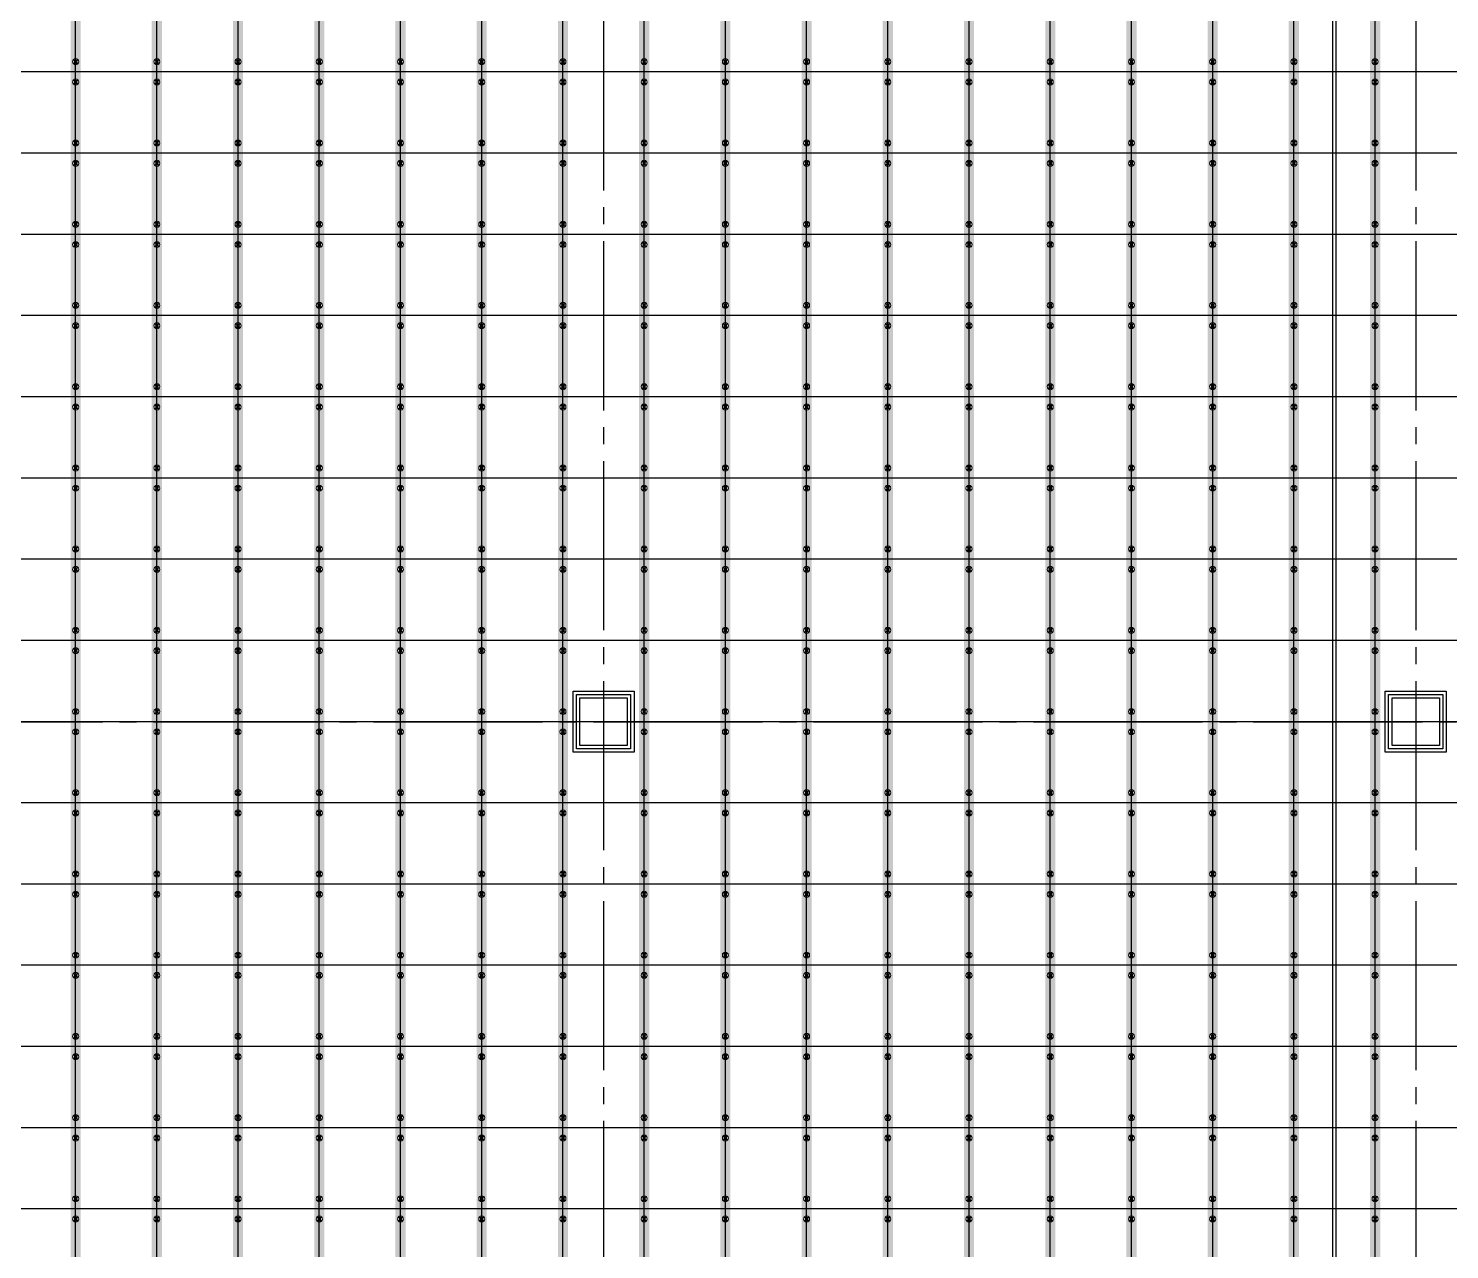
# Model space of a CAD drawing. Header units: millimetres. Extents: x -960 to 41501, y -1010 to 11880.
# Drawn here: x 13070 to 15170, y 5220 to 7024 of the extents above; entities that cross this region are included whole.
import ezdxf
from ezdxf.enums import TextEntityAlignment as Align

# ---------------------------------------------------------------- set-up
doc = ezdxf.new("R2010")
doc.units = ezdxf.units.MM
doc.header["$LTSCALE"] = 100
doc.linetypes.add('X-S-FAB-L10$0$COL-CEN-LIN', pattern=[3.25, 2.5, -0.25, 0.25, -0.25])
for name, color, linetype in [('0-XREF', 7, 'Continuous'), ('188K-SM-03-F10-ARCH-CEIL-Y2257103$0$K-CEIL-4.2', 6, 'Continuous'), ('188K-SM-03-F10-ARCH-CEIL-Y2257103$0$K-CEIL-4.2-AREA', 6, 'Continuous'), ('188K-SM-03-F10-ARCH-CEIL-Y2257103$0$K-鋼構', 111, 'Continuous'), ('188K-SM-03-F10-ARCH-PA-Y2257103$0$K-P1S-4.2-單抗', 53, 'Continuous'), ('188K-SM-03-F10-ARCH-PA-Y2257103$0$K-P2D-4.2-雙抗', 53, 'Continuous'), ('X-S-FAB-L10$0$0-DIM-TXT', 8, 'Continuous'), ('X-S-FAB-L10$0$BLOCK', 8, 'Continuous'), ('X-S-FAB-L10$0$CCL', 8, 'X-S-FAB-L10$0$COL-CEN-LIN'), ('X-S-FAB-L10$0$COL-S', 8, 'Continuous')]:
    doc.layers.add(name, color=color, linetype=linetype)
doc.layers.add('188K-SM-03-F10-ARCH-CEIL-Y2257103$0$K-吊點-標準', color=6, linetype='Continuous', lineweight=9)
doc.styles.add('X-S-FAB-L10$0$CHINA', font='simplex.shx', dxfattribs={"width": 0.75, "bigfont": 'chineset.shx'})
doc.styles.add('X-S-FAB-L10$0$Standard', font='', dxfattribs={"width": 0.8})
doc.styles.add('X-S-FAB-L10$0$TG_NOTE_TEXT', font='simplex.shx', dxfattribs={"width": 0.75, "bigfont": 'chineset.shx'})
doc.styles.get('X-S-FAB-L10$0$Standard').set_extended_font_data('Microsoft JhengHei')

# ---------------------------------------------------------------- blocks, each defined once
blk = doc.blocks.new('X-S-FAB-L10$0$FAB2-L05')
at = {"layer": 'X-S-FAB-L10$0$CCL'}
for p, q in [((-12240, 11005), (-12240, 0)), ((-11040, 11005), (-11040, 0)), ((-26880, 6720), (1210, 6720))]:
    blk.add_line(p, q, dxfattribs=at)
at = {"layer": 'X-S-FAB-L10$0$COL-S'}
for points in [[(-12275, 6755), (-12205, 6755), (-12205, 6685), (-12275, 6685)], [(-11075, 6755), (-11005, 6755), (-11005, 6685), (-11075, 6685)]]:
    blk.add_lwpolyline(points, close=True, dxfattribs=at)
blk = doc.blocks.new('X-S-FAB-L10')
at = {"layer": 'X-S-FAB-L10$0$COL-S'}
for p, q in [((13885, 6035), (13955, 6035)), ((13885, 5965), (13885, 6035)), ((13955, 6035), (13955, 5965)), ((15085, 6035), (15155, 6035)), ((15085, 5965), (15085, 6035)), ((15155, 6035), (15155, 5965)), ((13955, 5965), (13885, 5965)), ((15155, 5965), (15085, 5965))]:
    blk.add_line(p, q, dxfattribs=at)
at = {"layer": 'X-S-FAB-L10$0$BLOCK'}
blk.add_blockref('X-S-FAB-L10$0$FAB2-L05', (26160, -720), dxfattribs=at)
at = {"style": 'X-S-FAB-L10$0$TG_NOTE_TEXT', "width": 0.5, "flags": 1}
for p in [(7463.3, 9020), (18268.3, 8649), (11197.8, 4800.2), (16485.8, 4800.2), (25420.3, 2635), (13360, 320, 0), (7463.3, -33.3)]:
    blk.add_attdef('WH', text='', height=20, dxfattribs=at).set_placement(p, align=Align.BOTTOM_LEFT)
at = {"width": 0.5}
for style, p in [('X-S-FAB-L10$0$TG_NOTE_TEXT', (7585, 9020)), ('X-S-FAB-L10$0$TG_NOTE_TEXT', (18390, 8649)), ('X-S-FAB-L10$0$TG_NOTE_TEXT', (11117.5, 4813.5)), ('X-S-FAB-L10$0$TG_NOTE_TEXT', (16607.5, 4813.5)), ('X-S-FAB-L10$0$TG_NOTE_TEXT', (25350, 2635)), ('X-S-FAB-L10$0$Standard', (13129.4, 325, 0)), ('X-S-FAB-L10$0$TG_NOTE_TEXT', (7585, -20))]:
    blk.add_attdef('DESC', text='', height=10, dxfattribs=dict(at, style=style)).set_placement(p, align=Align.BOTTOM_LEFT)
for tag, style, p in [('TYPE', 'X-S-FAB-L10$0$TG_NOTE_TEXT', (7619.3, 9020)), ('NO', 'X-S-FAB-L10$0$TG_NOTE_TEXT', (7650.1, 9020)), ('TYPE', 'X-S-FAB-L10$0$TG_NOTE_TEXT', (18424.2, 8649)), ('NO', 'X-S-FAB-L10$0$TG_NOTE_TEXT', (18455, 8649)), ('NO', 'X-S-FAB-L10$0$TG_NOTE_TEXT', (11088.6, 4813.5)), ('TYPE', 'X-S-FAB-L10$0$TG_NOTE_TEXT', (11151.8, 4813.5)), ('TYPE', 'X-S-FAB-L10$0$TG_NOTE_TEXT', (16641.8, 4813.5)), ('NO', 'X-S-FAB-L10$0$TG_NOTE_TEXT', (16672.6, 4813.5)), ('NO', 'X-S-FAB-L10$0$TG_NOTE_TEXT', (25313, 2635)), ('TYPE', 'X-S-FAB-L10$0$TG_NOTE_TEXT', (25350, 2635)), ('NO', 'X-S-FAB-L10$0$Standard', (13100, 320, 0)), ('TYPE', 'X-S-FAB-L10$0$Standard', (13129.4, 320, 0)), ('TYPE', 'X-S-FAB-L10$0$TG_NOTE_TEXT', (7619.3, -20)), ('NO', 'X-S-FAB-L10$0$TG_NOTE_TEXT', (7650.1, -20))]:
    blk.add_attdef(tag, text='', height=10, dxfattribs=dict(at, style=style)).set_placement(p, align=Align.BOTTOM_RIGHT)
for rotation, style, p in [(180, 'X-S-FAB-L10$0$Standard', (317.6, 7480)), (180, 'X-S-FAB-L10$0$Standard', (1217.6, 7480)), (90, 'X-S-FAB-L10$0$TG_NOTE_TEXT', (24310, 3647.5)), (270, 'X-S-FAB-L10$0$TG_NOTE_TEXT', (17080, 1605))]:
    blk.add_attdef('DESC', text='', height=10, rotation=rotation, dxfattribs=dict(at, style=style)).set_placement(p, align=Align.BOTTOM_LEFT)
for tag, rotation, style, p in [('TYPE', 180, 'X-S-FAB-L10$0$Standard', (317.6, 7480)), ('NO', 180, 'X-S-FAB-L10$0$Standard', (347, 7480)), ('TYPE', 180, 'X-S-FAB-L10$0$Standard', (1217.6, 7480)), ('NO', 180, 'X-S-FAB-L10$0$Standard', (1247, 7480)), ('TYPE', 90, 'X-S-FAB-L10$0$TG_NOTE_TEXT', (24310, 3647.5)), ('NO', 90, 'X-S-FAB-L10$0$TG_NOTE_TEXT', (24310, 3610.5)), ('TYPE', 270, 'X-S-FAB-L10$0$TG_NOTE_TEXT', (17080, 1605)), ('NO', 270, 'X-S-FAB-L10$0$TG_NOTE_TEXT', (17080, 1573))]:
    blk.add_attdef(tag, text='', height=10, rotation=rotation, dxfattribs=dict(at, style=style)).set_placement(p, align=Align.BOTTOM_RIGHT)
at = {"style": 'X-S-FAB-L10$0$TG_NOTE_TEXT', "width": 0.5, "flags": 1}
for rotation, p in [(180, (43, 7480)), (180, (943, 7480)), (90, (24310, 3717.8)), (270, (17080, 1711.7))]:
    blk.add_attdef('WH', text='', height=20, rotation=rotation, dxfattribs=at).set_placement(p, align=Align.BOTTOM_LEFT)
at = {"layer": 'X-S-FAB-L10$0$0-DIM-TXT', "style": 'X-S-FAB-L10$0$CHINA', "width": 0.75}
for p in [(667.4, 7855.1, -2689.4), (22627.4, 6728.8), (25644.7, 6728.8), (24778.8, 5569.1), (1118.3, 4980), (417.8, 4594.6), (23874.8, 4355), (22927.4, 4330.1), (23749.9, 3901.4), (417.8, 3765.2), (1118.3, 3730), (417.8, 3115.8), (536.9, 2227.8), (16909, 1782.7), (888.4, 880.5), (16977.4, 750), (18878.8, 750), (25641.2, 553.2), (21364, 526.9)]:
    blk.add_attdef('HIG', text='', height=80, dxfattribs=at).set_placement(p, align=Align.MIDDLE_LEFT)
blk = doc.blocks.new('188K-SM-03-F10-ARCH-CEIL-Y2257103$0$A$C2CA95053')
h = blk.add_hatch(color=256)
edge = h.paths.add_edge_path()
edge.add_arc((0, 0), 0.5, 0, 360)
for p, q in [((3.2, 3.2), (-3.2, -3.2)), ((3.2, -3.2), (-3.2, 3.2))]:
    blk.add_line(p, q)
blk.add_lwpolyline([(-1.6, 2.5), (-1.6, -2.5), (1.6, -2.5), (1.6, 2.5)], close=True)
for radius in [4.5, 0.5]:
    blk.add_circle((0, 0), radius)
blk = doc.blocks.new('188K-SM-03-F10-ARCH-CEIL-Y2257103$0$天花板吊點-附調整片 - 3_8_螺桿吊架 100 mm 高調整片-V1-1FL')
blk.add_blockref('188K-SM-03-F10-ARCH-CEIL-Y2257103$0$A$C2CA95053', (0, 0))
blk = doc.blocks.new('188K-SM-03-F10-ARCH-CEIL-Y2257103')
at = {"layer": '188K-SM-03-F10-ARCH-CEIL-Y2257103$0$K-CEIL-4.2'}
for p, q in [((13140, 312.7), (13140, 8632.2)), ((13260, 312.7), (13260, 8632.2)), ((13380, 312.7), (13380, 8632.2)), ((13500, 312.7), (13500, 8632.2)), ((13620, 312.7), (13620, 8632.2)), ((13740, 312.7), (13740, 8632.2)), ((13860, 312.7), (13860, 8632.2)), ((13980, 312.7), (13980, 8632.2)), ((14100, 312.7), (14100, 8632.2)), ((14220, 42.8), (14220, 8632.2)), ((14340, 42.8), (14340, 8632.2)), ((14460, 42.8), (14460, 8632.2)), ((14580, 42.8), (14580, 8632.2)), ((14700, 42.8), (14700, 8632.2)), ((14820, 42.8), (14820, 8632.2)), ((14940, 312.7), (14940, 8632.2)), ((15060, 312.7), (15060, 8632.2)), ((21180, 6960), (1847.7, 6960)), ((21180, 6840), (1847.7, 6840)), ((21180, 6720), (1847.7, 6720)), ((21180, 6600), (1847.7, 6600)), ((21180, 6480), (1847.7, 6480)), ((21180, 6360), (1847.7, 6360)), ((21180, 6240), (1847.7, 6240)), ((21181.7, 6120), (1847.7, 6120)), ((21180, 6000), (1847.7, 6000)), ((24297.2, 5880), (1847.7, 5880)), ((24297.2, 5760), (1847.7, 5760)), ((24297.2, 5640), (1847.7, 5640)), ((23572.2, 5520), (1847.7, 5520)), ((23572.2, 5400), (1847.7, 5400)), ((23572.2, 5280), (1847.7, 5280))]:
    blk.add_line(p, q, dxfattribs=at)
at = {"layer": '188K-SM-03-F10-ARCH-CEIL-Y2257103$0$K-CEIL-4.2-AREA'}
for points in [[(13885, 6035), (13955, 6035), (13955, 5965), (13885, 5965)], [(15085, 6035), (15155, 6035), (15155, 5965), (15085, 5965)]]:
    blk.add_lwpolyline(points, close=True, dxfattribs=at)
at = {"layer": '188K-SM-03-F10-ARCH-CEIL-Y2257103$0$K-鋼構', "const_width": 15, "elevation": 0}
for points in [[(13140, 8769.9), (13140, 310)], [(13260, 8769.9), (13260, 310)], [(13380, 8769.9), (13380, 310)], [(13500, 8769.9), (13500, 310)], [(13620, 8769.9), (13620, 310)], [(13740, 8769.9), (13740, 310)], [(13860, 8769.9), (13860, 310)], [(13980, 8769.9), (13980, 310)], [(14100, 8769.9), (14100, 310)], [(14220, 8769.9), (14220, 50)], [(14340, 8769.9), (14340, 50)], [(14460, 8769.9), (14460, 50)], [(14580, 8769.9), (14580, 50)], [(14700, 8769.9), (14700, 50)], [(14820, 8769.9), (14820, 50)], [(14940, 8769.9), (14940, 230)], [(15060, 8769.9), (15060, 230)]]:
    blk.add_lwpolyline(points, dxfattribs=at)
at = {"layer": '188K-SM-03-F10-ARCH-CEIL-Y2257103$0$K-吊點-標準', "color": 170, "lineweight": 18, "rotation": 179.9999999999997}
for p in [(13140, 6975), (13260, 6975), (13380, 6975), (13500, 6975), (13620, 6975), (13740, 6975), (13860, 6975), (13980, 6975), (14100, 6975), (14220, 6975), (14340, 6975), (14460, 6975), (14580, 6975), (14700, 6975), (14820, 6975), (14940, 6975), (15060, 6975), (13140, 6945), (13260, 6945), (13380, 6945), (13500, 6945), (13620, 6945), (13740, 6945), (13860, 6945), (13980, 6945), (14100, 6945), (14220, 6945), (14340, 6945), (14460, 6945), (14580, 6945), (14700, 6945), (14820, 6945), (14940, 6945), (15060, 6945), (13140, 6855), (13260, 6855), (13380, 6855), (13500, 6855), (13620, 6855), (13740, 6855), (13860, 6855), (13980, 6855), (14100, 6855), (14220, 6855), (14340, 6855), (14460, 6855), (14580, 6855), (14700, 6855), (14820, 6855), (14940, 6855), (15060, 6855), (13140, 6825), (13260, 6825), (13380, 6825), (13500, 6825), (13620, 6825), (13740, 6825), (13860, 6825), (13980, 6825), (14100, 6825), (14220, 6825), (14340, 6825), (14460, 6825), (14580, 6825), (14700, 6825), (14820, 6825), (14940, 6825), (15060, 6825), (13140, 6735), (13260, 6735), (13380, 6735), (13500, 6735), (13620, 6735), (13740, 6735), (13860, 6735), (13980, 6735), (14100, 6735), (14220, 6735), (14340, 6735), (14460, 6735), (14580, 6735), (14700, 6735), (14820, 6735), (14940, 6735), (15060, 6735), (13140, 6705), (13260, 6705), (13380, 6705), (13500, 6705), (13620, 6705), (13740, 6705), (13860, 6705), (13980, 6705), (14100, 6705), (14220, 6705), (14340, 6705), (14460, 6705), (14580, 6705), (14700, 6705), (14820, 6705), (14940, 6705), (15060, 6705), (13140, 6615), (13260, 6615), (13380, 6615), (13500, 6615), (13620, 6615), (13740, 6615), (13860, 6615), (13980, 6615), (14100, 6615), (14220, 6615), (14340, 6615), (14460, 6615), (14580, 6615), (14700, 6615), (14820, 6615), (14940, 6615), (15060, 6615), (13140, 6585), (13260, 6585), (13380, 6585), (13500, 6585), (13620, 6585), (13740, 6585), (13860, 6585), (13980, 6585), (14100, 6585), (14220, 6585), (14340, 6585), (14460, 6585), (14580, 6585), (14700, 6585), (14820, 6585), (14940, 6585), (15060, 6585), (13140, 6495), (13260, 6495), (13380, 6495), (13500, 6495), (13620, 6495), (13740, 6495), (13860, 6495), (13980, 6495), (14100, 6495), (14220, 6495), (14340, 6495), (14460, 6495), (14580, 6495), (14700, 6495), (14820, 6495), (14940, 6495), (15060, 6495), (13140, 6465), (13260, 6465), (13380, 6465), (13500, 6465), (13620, 6465), (13740, 6465), (13860, 6465), (13980, 6465), (14100, 6465), (14220, 6465), (14340, 6465), (14460, 6465), (14580, 6465), (14700, 6465), (14820, 6465), (14940, 6465), (15060, 6465), (13140, 6375), (13260, 6375), (13380, 6375), (13500, 6375), (13620, 6375), (13740, 6375), (13860, 6375), (13980, 6375), (14100, 6375), (14220, 6375), (14340, 6375), (14460, 6375), (14580, 6375), (14700, 6375), (14820, 6375), (14940, 6375), (15060, 6375), (13140, 6345), (13260, 6345), (13380, 6345), (13500, 6345), (13620, 6345), (13740, 6345), (13860, 6345), (13980, 6345), (14100, 6345), (14220, 6345), (14340, 6345), (14460, 6345), (14580, 6345), (14700, 6345), (14820, 6345), (14940, 6345), (15060, 6345), (13140, 6255), (13260, 6255), (13380, 6255), (13500, 6255), (13620, 6255), (13740, 6255), (13860, 6255), (13980, 6255), (14100, 6255), (14220, 6255), (14340, 6255), (14460, 6255), (14580, 6255), (14700, 6255), (14820, 6255), (14940, 6255), (15060, 6255), (13140, 6225), (13260, 6225), (13380, 6225), (13500, 6225), (13620, 6225), (13740, 6225), (13860, 6225), (13980, 6225), (14100, 6225), (14220, 6225), (14340, 6225), (14460, 6225), (14580, 6225), (14700, 6225), (14820, 6225), (14940, 6225), (15060, 6225), (13140, 6135), (13260, 6135), (13380, 6135), (13500, 6135), (13620, 6135), (13740, 6135), (13860, 6135), (13980, 6135), (14100, 6135), (14220, 6135), (14340, 6135), (14460, 6135), (14580, 6135), (14700, 6135), (14820, 6135), (14940, 6135), (15060, 6135), (13140, 6105), (13260, 6105), (13380, 6105), (13500, 6105), (13620, 6105), (13740, 6105), (13860, 6105), (13980, 6105), (14100, 6105), (14220, 6105), (14340, 6105), (14460, 6105), (14580, 6105), (14700, 6105), (14820, 6105), (14940, 6105), (15060, 6105), (13140, 6015), (13260, 6015), (13380, 6015), (13500, 6015), (13620, 6015), (13740, 6015), (13860, 6015), (13980, 6015), (14100, 6015), (14220, 6015), (14340, 6015), (14460, 6015), (14580, 6015), (14700, 6015), (14820, 6015), (14940, 6015), (15060, 6015), (13140, 5985), (13260, 5985), (13380, 5985), (13500, 5985), (13620, 5985), (13740, 5985), (13860, 5985), (13980, 5985), (14100, 5985), (14220, 5985), (14340, 5985), (14460, 5985), (14580, 5985), (14700, 5985), (14820, 5985), (14940, 5985), (15060, 5985), (13140, 5895), (13260, 5895), (13380, 5895), (13500, 5895), (13620, 5895), (13740, 5895), (13860, 5895), (13980, 5895), (14100, 5895), (14220, 5895), (14340, 5895), (14460, 5895), (14580, 5895), (14700, 5895), (14820, 5895), (14940, 5895), (15060, 5895), (13140, 5865), (13260, 5865), (13380, 5865), (13500, 5865), (13620, 5865), (13740, 5865), (13860, 5865), (13980, 5865), (14100, 5865), (14220, 5865), (14340, 5865), (14460, 5865), (14580, 5865), (14700, 5865), (14820, 5865), (14940, 5865), (15060, 5865), (13140, 5775), (13260, 5775), (13380, 5775), (13500, 5775), (13620, 5775), (13740, 5775), (13860, 5775), (13980, 5775), (14100, 5775), (14220, 5775), (14340, 5775), (14460, 5775), (14580, 5775), (14700, 5775), (14820, 5775), (14940, 5775), (15060, 5775), (13140, 5745), (13260, 5745), (13380, 5745), (13500, 5745), (13620, 5745), (13740, 5745), (13860, 5745), (13980, 5745), (14100, 5745), (14220, 5745), (14340, 5745), (14460, 5745), (14580, 5745), (14700, 5745), (14820, 5745), (14940, 5745), (15060, 5745), (13140, 5655), (13260, 5655), (13380, 5655), (13500, 5655), (13620, 5655), (13740, 5655), (13860, 5655), (13980, 5655), (14100, 5655), (14220, 5655), (14340, 5655), (14460, 5655), (14580, 5655), (14700, 5655), (14820, 5655), (14940, 5655), (15060, 5655), (13140, 5625), (13260, 5625), (13380, 5625), (13500, 5625), (13620, 5625), (13740, 5625), (13860, 5625), (13980, 5625), (14100, 5625), (14220, 5625), (14340, 5625), (14460, 5625), (14580, 5625), (14700, 5625), (14820, 5625), (14940, 5625), (15060, 5625), (13140, 5535), (13260, 5535), (13380, 5535), (13500, 5535), (13620, 5535), (13740, 5535), (13860, 5535), (13980, 5535), (14100, 5535), (14220, 5535), (14340, 5535), (14460, 5535), (14580, 5535), (14700, 5535), (14820, 5535), (14940, 5535), (15060, 5535), (13140, 5505), (13260, 5505), (13380, 5505), (13500, 5505), (13620, 5505), (13740, 5505), (13860, 5505), (13980, 5505), (14100, 5505), (14220, 5505), (14340, 5505), (14460, 5505), (14580, 5505), (14700, 5505), (14820, 5505), (14940, 5505), (15060, 5505), (13140, 5415), (13260, 5415), (13380, 5415), (13500, 5415), (13620, 5415), (13740, 5415), (13860, 5415), (13980, 5415), (14100, 5415), (14220, 5415), (14340, 5415), (14460, 5415), (14580, 5415), (14700, 5415), (14820, 5415), (14940, 5415), (15060, 5415), (13140, 5385), (13260, 5385), (13380, 5385), (13500, 5385), (13620, 5385), (13740, 5385), (13860, 5385), (13980, 5385), (14100, 5385), (14220, 5385), (14340, 5385), (14460, 5385), (14580, 5385), (14700, 5385), (14820, 5385), (14940, 5385), (15060, 5385), (13140, 5295), (13260, 5295), (13380, 5295), (13500, 5295), (13620, 5295), (13740, 5295), (13860, 5295), (13980, 5295), (14100, 5295), (14220, 5295), (14340, 5295), (14460, 5295), (14580, 5295), (14700, 5295), (14820, 5295), (14940, 5295), (15060, 5295), (13140, 5265), (13260, 5265), (13380, 5265), (13500, 5265), (13620, 5265), (13740, 5265), (13860, 5265), (13980, 5265), (14100, 5265), (14220, 5265), (14340, 5265), (14460, 5265), (14580, 5265), (14700, 5265), (14820, 5265), (14940, 5265), (15060, 5265)]:
    blk.add_blockref('188K-SM-03-F10-ARCH-CEIL-Y2257103$0$天花板吊點-附調整片 - 3_8_螺桿吊架 100 mm 高調整片-V1-1FL', p, dxfattribs=at)
blk = doc.blocks.new('188K-SM-03-F10-ARCH-PA-Y2257103')
at = {"layer": '188K-SM-03-F10-ARCH-PA-Y2257103$0$K-P1S-4.2-單抗'}
for points in [[(13875, 6045), (13965, 6045), (13965, 5955), (13875, 5955)], [(13880, 6040), (13960, 6040), (13960, 5960), (13880, 5960)], [(15075, 6045), (15165, 6045), (15165, 5955), (15075, 5955)], [(15080, 6040), (15160, 6040), (15160, 5960), (15080, 5960)]]:
    blk.add_lwpolyline(points, close=True, dxfattribs=at)
at = {"layer": '188K-SM-03-F10-ARCH-PA-Y2257103$0$K-P2D-4.2-雙抗'}
for p, q in [((14997.5, 615, 0), (14997.5, 8295)), ((14997.5, 615, 0), (14997.5, 8295)), ((14997.5, 615, 0), (14997.5, 8295)), ((15002.5, 615, 0), (15002.5, 8295)), ((15002.5, 615, 0), (15002.5, 8295)), ((15002.5, 615, 0), (15002.5, 8295))]:
    blk.add_line(p, q, dxfattribs=at)

msp = doc.modelspace()

# ---------------------------------------------------------------- block references
at = {"layer": '0-XREF'}
for name in ['X-S-FAB-L10', '188K-SM-03-F10-ARCH-PA-Y2257103', '188K-SM-03-F10-ARCH-CEIL-Y2257103']:
    msp.add_blockref(name, (0, 0), dxfattribs=at)

doc.saveas('drawing.dxf')
